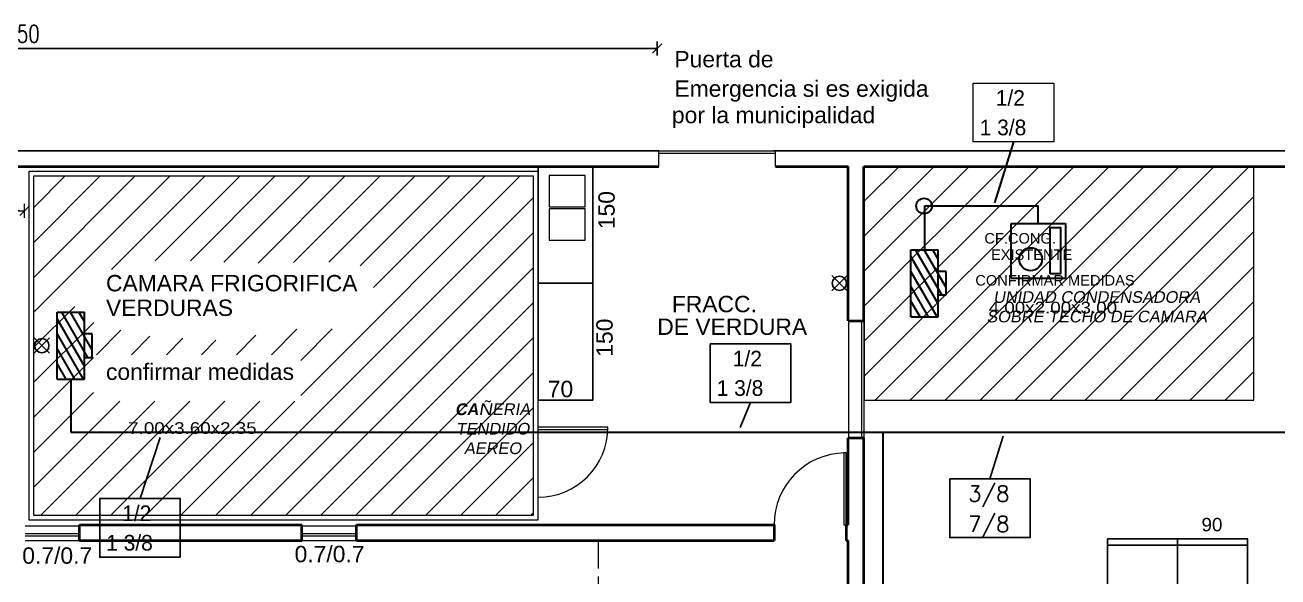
# Model space of a CAD drawing. Header units: millimetres. Extents: x 4865 to 4972, y 469 to 555.
# Drawn here: x 4915.65 to 4931.73, y 529.36 to 536.44 of the extents above; entities that cross this region are included whole.
import ezdxf

# ---------------------------------------------------------------- set-up
doc = ezdxf.new("R2010")
doc.units = ezdxf.units.MM
doc.linetypes.add('ACAD_ISO02W100', pattern=[15, 12, -3])
doc.linetypes.add('CENTRO', pattern=[50.8, 31.75, -6.35, 6.35, -6.35])
doc.layers.get('0').update_dxf_attribs({"color": 9})
doc.layers.get('Defpoints').update_dxf_attribs({"color": 9})
for name, color, linetype in [('7-equipamiento', 9, 'Continuous'), ('IFA-Desagues', 212, 'Continuous'), ('IFA-MEDIA 02', 40, 'Continuous'), ('IFA-TEXTOS', 70, 'Continuous'), ('referencias 001', 9, 'Continuous')]:
    doc.layers.add(name, color=color, linetype=linetype)
for name, color, linetype, lineweight in [('aberturas', 9, 'Continuous', 20), ('camara', 9, 'Continuous', 20), ('cotas', 9, 'Continuous', 9), ('eje', 9, 'CENTRO', 13), ('IFA-BAJA 01', 130, 'Continuous', 30), ('IFA-BAJA 02', 123, 'Continuous', 0), ('IFA-MEDIA 01', 30, 'Continuous', 30), ('mesada', 9, 'Continuous', 15), ('Muro', 9, 'Continuous', 40), ('None', 9, 'Continuous', 5), ('proyeccion de vigas', 9, 'ACAD_ISO02W100', 15)]:
    doc.layers.add(name, color=color, linetype=linetype, lineweight=lineweight)
doc.styles.add('ARIAL', font='arial.ttf', dxfattribs={"width": 1.15, "oblique": 10})
doc.styles.add('ROMANS75', font='ROMANS.SHX', dxfattribs={"width": 0.75})
doc.styles.get("Standard").update_dxf_attribs({"font": 'arial.ttf', "height": 0.2})
doc.dimstyles.new('COTAS100', dxfattribs={"dimscale": 0.15, "dimtxt": 1.5, "dimasz": 0.4, "dimexe": 1, "dimexo": 0, "dimgap": 0.5, "dimtad": 1, "dimzin": 0, "dimdsep": 46, "dimtxsty": 'ROMANS75', "dimblk1": 'TICK', "dimblk2": 'TICK', "dimsah": 1, "dimcen": 1, "dimse1": 1, "dimse2": 1, "dimclrd": 256, "dimclre": 256, "dimclrt": 256, "dimaunit": 1, "dimadec": 0, "dimazin": 0, "dimtfac": 1, "dimtix": 1, "dimtmove": 2, "dimatfit": 3, "dimldrblk": 'TICK', "dimfxl": 1, "dimtolj": 1, "dimtzin": 0, "dimarcsym": 0})

# ---------------------------------------------------------------- blocks, each defined once
blk = doc.blocks.new('TICK')
at = {"color": 4}
blk.add_line((-1, -1), (1, 1), dxfattribs=at)
for p, q in [((-1, 0), (0, 0)), ((0, -1.5), (0, 1.5))]:
    blk.add_line(p, q)
blk = doc.blocks.new('*D94')
at = {"lineweight": -2, "transparency": 16777216}
blk.add_line((4907.324, 536.137), (4923.704, 536.137), dxfattribs=at)
at = {"layer": 'Defpoints', "color": 0, "transparency": 16777216}
for p in [(4923.764, 536.137), (4907.264, 534.824), (4923.764, 534.824)]:
    blk.add_point(p, dxfattribs=at)
at = {"lineweight": -2, "transparency": 16777216, "xscale": 0.06, "yscale": 0.06, "zscale": 0.06, "rotation": 180}
blk.add_blockref('TICK', (4907.264, 536.137), dxfattribs=at)
at = {"lineweight": -2, "transparency": 16777216, "xscale": 0.06, "yscale": 0.06, "zscale": 0.06}
blk.add_blockref('TICK', (4923.764, 536.137), dxfattribs=at)
at = {"transparency": 16777216, "insert": (4915.514, 536.325), "char_height": 0.225, "attachment_point": 5, "style": 'ROMANS75'}
blk.add_mtext('\\A1;16.50', dxfattribs=at)
blk = doc.blocks.new('*D14')
at = {"layer": 'cotas', "lineweight": -2, "transparency": 16777216}
blk.add_line((4910.724, 534.055), (4915.584, 534.055), dxfattribs=at)
at = {"layer": 'Defpoints', "color": 0, "transparency": 16777216}
for p in [(4910.664, 534.449), (4915.644, 534.449), (4915.644, 534.055)]:
    blk.add_point(p, dxfattribs=at)
at = {"layer": 'cotas', "lineweight": -2, "transparency": 16777216, "xscale": 0.06, "yscale": 0.06, "zscale": 0.06, "rotation": 180}
blk.add_blockref('TICK', (4910.664, 534.055), dxfattribs=at)
at = {"layer": 'cotas', "lineweight": -2, "transparency": 16777216, "xscale": 0.06, "yscale": 0.06, "zscale": 0.06}
blk.add_blockref('TICK', (4915.644, 534.055), dxfattribs=at)
at = {"layer": 'cotas', "transparency": 16777216, "insert": (4913.154, 534.242), "char_height": 0.225, "attachment_point": 5, "style": 'ROMANS75'}
blk.add_mtext('\\A1;4.98', dxfattribs=at)
blk = doc.blocks.new('smbase')
at = {"layer": 'cotas'}
h = blk.add_hatch(dxfattribs=at)
h.set_pattern_fill('ANSI31', color=9, scale=0.1)
h.set_pattern_definition([(45, (271.1234, -123.75734), (-0.224506403, 0.224506403), [])])
h.paths.add_polyline_path([(4922.172, 534.504), (4915.764, 534.504), (4915.764, 530.144), (4922.172, 530.144)])
h.paths.add_polyline_path([(4917.423, 533.367, -0.520567), (4917.538, 533.367, -0.520567), (4917.667, 533.374, -0.520567), (4917.833, 533.374, -0.520567), (4917.94, 533.374, -0.520567), (4918.041, 533.374, -0.520567), (4918.22, 533.374, -0.520567), (4918.371, 533.374, -0.520567), (4918.507, 533.374, -0.520567), (4918.644, 533.381, -0.520567), (4918.795, 533.381, -0.520567), (4919.003, 533.381, -0.520567), (4919.103, 533.381, -0.520567), (4919.225, 533.374, -0.520567), (4919.355, 533.374, -0.520567), (4919.52, 533.374, -0.520567), (4919.642, 533.36, -0.520567), (4919.728, 533.36, -0.520567), (4919.807, 533.353, -0.520567), (4919.907, 533.346, -0.520567), (4919.979, 533.31, -0.520567), (4920.037, 533.231, -0.520567), (4920.094, 533.152, -0.520567), (4920.123, 533.073, -0.520567), (4920.137, 532.987, -0.520567), (4920.137, 532.894, -0.520567), (4920.116, 532.801, -0.520567), (4920.087, 532.729, -0.520567), (4920.008, 532.686, -0.520567), (4919.929, 532.636, -0.520567), (4919.893, 532.614, -0.520567), (4919.807, 532.6, -0.520567), (4919.728, 532.579, -0.520567), (4919.649, 532.557, -0.520567), (4919.57, 532.557, -0.520567), (4919.491, 532.55, -0.520567), (4919.412, 532.55, -0.520567), (4919.333, 532.55, -0.520567), (4919.254, 532.557, -0.520567), (4919.175, 532.557, -0.520567), (4919.082, 532.564, -0.520567), (4918.953, 532.564, -0.520567), (4918.744, 532.543, -0.520567), (4918.486, 532.507, -0.520567), (4918.263, 532.478, -0.520567), (4917.94, 532.478, -0.520567), (4917.617, 532.471, -0.520567), (4917.366, 532.471, -0.520567), (4917.222, 532.471, -0.520567), (4917.086, 532.478, -0.520567), (4916.971, 532.507, -0.520567), (4916.863, 532.557, -0.520567), (4916.67, 532.607, -0.193046), (4916.608, 532.582), (4916.608, 532.208), (4919.189, 532.208), (4919.189, 531.612), (4916.532, 531.612), (4916.532, 532.208), (4916.608, 532.208), (4916.608, 532.582, -0.297613), (4916.526, 532.636, -0.520567), (4916.44, 532.643, -0.520567), (4916.354, 532.657, -0.520567), (4916.303, 532.715, -0.520567), (4916.325, 532.786, -0.520567), (4916.303, 532.88, -0.520567), (4916.303, 533.088, -0.520567), (4916.368, 533.138, -0.520567), (4916.454, 533.188, -0.520567), (4916.526, 533.217, -0.520567), (4916.605, 533.238, -0.520567), (4916.684, 533.267, -0.520567), (4916.77, 533.295, -0.520567), (4916.849, 533.317, -0.520567), (4916.928, 533.331, -0.520567), (4917, 533.36, -0.520567), (4917.086, 533.367, -0.520567), (4917.251, 533.367, -0.520567)], flags=16)
h.paths.add_polyline_path([(4916.636, 531.827), (4919.158, 531.827), (4919.158, 532.152), (4916.636, 532.152)], flags=8)
h.paths.add_polyline_path([(4916.636, 532.647), (4918.375, 532.647), (4918.375, 532.973), (4916.636, 532.973)], flags=8)
h.paths.add_polyline_path([(4916.636, 532.963), (4919.972, 532.963), (4919.972, 533.289), (4916.636, 533.289)], flags=8)
h = blk.add_hatch(dxfattribs=at)
h.set_pattern_fill('ANSI31', color=9, scale=0.1)
h.paths.add_polyline_path([(4926.419, 531.624), (4931.419, 531.624), (4931.419, 534.624), (4926.419, 534.624)])
at = {"color": 9}
for p, q in [((4907.264, 534.824), (4923.783, 534.824)), ((4925.252, 534.824), (4939.613, 534.824)), ((4907.464, 534.624), (4923.763, 534.624))]:
    blk.add_line(p, q, dxfattribs=at)
for points in [[(4922.237, 533.124), (4922.937, 533.124), (4922.937, 534.624), (4922.237, 534.624)], [(4922.237, 531.624), (4922.937, 531.624), (4922.937, 533.124), (4922.237, 533.124)], [(4929.539, 527.064), (4930.439, 527.064), (4930.439, 529.764), (4929.539, 529.764)], [(4930.439, 527.064), (4931.339, 527.064), (4931.339, 529.764), (4930.439, 529.764)]]:
    blk.add_lwpolyline(points, close=True, dxfattribs=at)
at = {"layer": '7-equipamiento', "color": 9}
for points in [[(4929.539, 529.764), (4929.539, 529.844), (4930.439, 529.844), (4930.439, 529.764), (4929.539, 529.764)], [(4931.339, 529.764), (4931.339, 529.844), (4930.439, 529.844), (4930.439, 529.764), (4931.339, 529.764)]]:
    blk.add_lwpolyline(points, dxfattribs=at)
at = {"layer": 'aberturas', "color": 9}
for p, q in [((4923.783, 534.824), (4925.282, 534.824)), ((4923.783, 534.794), (4925.282, 534.794)), ((4926.219, 532.641), (4926.219, 531.141)), ((4926.383, 532.641), (4926.383, 531.141)), ((4926.413, 532.641), (4926.413, 531.141)), ((4915.653, 530.014), (4916.353, 530.014)), ((4919.204, 530.014), (4919.904, 530.014)), ((4915.653, 529.914), (4916.353, 529.914)), ((4915.653, 529.884), (4916.353, 529.884)), ((4915.653, 529.824), (4916.353, 529.824)), ((4919.204, 529.914), (4919.904, 529.914)), ((4919.204, 529.884), (4919.904, 529.884)), ((4919.204, 529.824), (4919.904, 529.824))]:
    blk.add_line(p, q, dxfattribs=at)
blk.add_lwpolyline([(4926.156, 530.024), (4926.186, 530.024), (4926.186, 530.948), (4926.156, 530.948)], close=True, dxfattribs=at)
blk.add_arc((4926.184, 530.026), 0.922, 90.8103, 180.1178, dxfattribs=at)
at = {"layer": 'camara', "color": 9}
for points in [[(4915.704, 534.564), (4922.232, 534.564), (4922.232, 530.084), (4915.704, 530.084)], [(4915.764, 534.504), (4922.172, 534.504), (4922.172, 530.144), (4915.764, 530.144)], [(4926.419, 531.624), (4931.419, 531.624), (4931.419, 534.624), (4926.419, 534.624)], [(4923.132, 531.249), (4923.132, 531.279), (4922.232, 531.279), (4922.232, 531.249)]]:
    blk.add_lwpolyline(points, close=True, dxfattribs=at)
blk.add_lwpolyline([(4919.204, 530.024), (4916.353, 530.024)], dxfattribs=at)
blk.add_arc((4922.232, 531.279), 0.9, 270, 0, dxfattribs=at)
at = {"layer": 'cotas', "color": 9}
for p, q in [((4923.783, 534.624), (4923.783, 534.824)), ((4925.282, 534.624), (4925.282, 534.824))]:
    blk.add_line(p, q, dxfattribs=at)
at = {"layer": 'eje', "color": 9, "ltscale": 0.08}
for p, q in [((4903.857, 534.824), (4923.783, 534.824)), ((4925.252, 534.824), (4942.637, 534.824))]:
    blk.add_line(p, q, dxfattribs=at)
at = {"layer": 'mesada', "color": 9}
for points in [[(4922.379, 534.507), (4922.379, 534.106), (4922.841, 534.106), (4922.841, 534.507)], [(4922.379, 534.08), (4922.379, 533.679), (4922.841, 533.679), (4922.841, 534.08)]]:
    blk.add_lwpolyline(points, close=True, dxfattribs=at)
at = {"layer": 'Muro', "color": 9}
for p, q in [((4907.264, 534.624), (4923.783, 534.624)), ((4925.282, 534.624), (4926.213, 534.624)), ((4926.213, 532.641), (4926.213, 534.624)), ((4926.413, 534.624), (4928.413, 534.624)), ((4926.413, 532.641), (4926.413, 534.624)), ((4928.413, 534.624), (4939.413, 534.624)), ((4926.213, 532.641), (4926.413, 532.641)), ((4926.213, 530.024), (4926.213, 531.141)), ((4926.213, 531.141), (4926.413, 531.141)), ((4926.413, 510.323), (4926.413, 531.141)), ((4916.353, 530.024), (4919.204, 530.024)), ((4916.353, 529.824), (4916.353, 530.024)), ((4919.204, 529.824), (4919.204, 530.024)), ((4919.904, 530.024), (4925.262, 530.024)), ((4919.904, 529.824), (4919.904, 530.024)), ((4925.262, 530.024), (4925.262, 529.824)), ((4926.186, 530.024), (4926.213, 530.024)), ((4926.186, 530.024), (4926.186, 529.824)), ((4916.353, 529.824), (4919.204, 529.824)), ((4919.904, 529.824), (4925.262, 529.824)), ((4926.186, 529.824), (4926.213, 529.824)), ((4926.213, 510.323), (4926.213, 529.824))]:
    blk.add_line(p, q, dxfattribs=at)
at = {"layer": 'proyeccion de vigas', "color": 9, "ltscale": 0.03}
blk.add_line((4923.004, 529.824), (4923.004, 528.324), dxfattribs=at)
at = {"layer": 'cotas', "color": 9}
for s, height, p in [('Puerta de ', 0.21, (4923.984, 535.895)), ('Emergencia si es exigida ', 0.21, (4923.984, 535.517)), ('                                    por la municipalidad', 0.21, (4921.018, 535.178)), ('CF.CONG.', 0.1344, (4927.961, 533.634)), ('EXISTENTE', 0.1344, (4928.046, 533.424)), ('CAMARA FRIGORIFICA', 0.21, (4916.691, 533.021)), ('CONFIRMAR MEDIDAS', 0.1344, (4927.845, 533.095)), ('VERDURAS', 0.21, (4916.691, 532.705)), ('FRACC.', 0.21, (4923.951, 532.753)), ('DE VERDURA', 0.21, (4923.764, 532.462)), ('confirmar medidas', 0.21, (4916.691, 531.884)), ('70', 0.21, (4922.359, 531.663)), ('90', 0.1724, (4930.747, 529.942)), ('0.7/0.7', 0.21, (4915.617, 529.526)), ('0.7/0.7', 0.21, (4919.111, 529.545))]:
    blk.add_text(s, height=height, dxfattribs=at).set_placement(p)
for p in [(4923.218, 533.818), (4923.192, 532.182)]:
    blk.add_text('150', height=0.21, rotation=90, dxfattribs=at).set_placement(p)
at = {"layer": 'None', "color": 9, "char_height": 0.15, "attachment_point": 1, "line_spacing_factor": 0.843168, "style": 'ARIAL'}
for s, insert in [('{\\Q0;4.00x2.00x3.00}', (4928.016, 532.887)), ('{\\Q0;7.00x3.60x2.35}', (4916.976, 531.342))]:
    blk.add_mtext(s, dxfattribs=dict(at, insert=insert))
at = {"color": 9}
dim = blk.add_linear_dim(base=(4923.764, 536.137), p1=(4907.264, 534.824), p2=(4923.764, 534.824), dimstyle='COTAS100', dxfattribs=at)
dim.commit()
dim.dimension.update_dxf_attribs({"geometry": '*D94', "text_midpoint": (4915.514, 536.325)})
at = {"layer": 'cotas', "color": 9}
dim = blk.add_linear_dim(base=(4915.644, 534.055), p1=(4910.664, 534.449), p2=(4915.644, 534.449), dimstyle='COTAS100', dxfattribs=at)
dim.commit()
dim.dimension.update_dxf_attribs({"geometry": '*D14', "text_midpoint": (4913.154, 534.242)})

msp = doc.modelspace()

# ---------------------------------------------------------------- hatches: boundary and pattern name
at = {"layer": 'IFA-BAJA 01'}
h = msp.add_hatch(dxfattribs=at)
h.set_pattern_fill('LINE', color=256, scale=0.03, angle=1020, style=0)
h.set_pattern_definition([(300, (3266.21753, 338.62844), (0.0824889196, 0.047625), [])])
h.paths.add_polyline_path([(4927.369, 532.974), (4927.469, 532.974), (4927.469, 533.274), (4927.369, 533.274)])
h.paths.add_polyline_path([(4927.019, 532.694), (4927.369, 532.694), (4927.369, 533.554), (4927.019, 533.554)])
at = {"layer": 'IFA-MEDIA 01'}
h = msp.add_hatch(dxfattribs=at)
h.set_pattern_fill('LINE', color=256, scale=0.03, angle=1020, style=0)
h.set_pattern_definition([(300, (3255.26294, 337.82844), (0.0824889196, 0.047625), [])])
h.paths.add_polyline_path([(4916.414, 532.174), (4916.514, 532.174), (4916.514, 532.474), (4916.414, 532.474)])
h.paths.add_polyline_path([(4916.064, 531.894), (4916.414, 531.894), (4916.414, 532.754), (4916.064, 532.754)])

# ---------------------------------------------------------------- linework, layer by layer
at = {"layer": 'IFA-BAJA 01', "ltscale": 0.5}
msp.add_line((4928.336, 534.938), (4928.089, 534.156), dxfattribs=at)
at = {"layer": 'IFA-BAJA 01'}
for p, q in [((4927.194, 534.117), (4927.194, 533.554)), ((4927.194, 534.117), (4928.653, 534.117)), ((4928.653, 533.892), (4928.653, 534.117)), ((4928.303, 533.192), (4928.303, 533.892)), ((4928.303, 533.892), (4929.003, 533.892)), ((4929.003, 533.892), (4929.003, 533.192)), ((4927.019, 532.694), (4927.019, 533.554)), ((4927.019, 533.554), (4927.369, 533.554)), ((4927.369, 532.694), (4927.369, 533.554)), ((4927.469, 533.274), (4927.369, 533.274)), ((4927.469, 532.974), (4927.469, 533.274)), ((4928.303, 533.192), (4929.003, 533.192)), ((4927.369, 532.974), (4927.469, 532.974)), ((4927.019, 532.694), (4927.369, 532.694))]:
    msp.add_line(p, q, dxfattribs=at)
msp.add_lwpolyline([(4928.806, 533.245), (4928.806, 533.838), (4928.939, 533.838), (4928.939, 533.245)], close=True, dxfattribs=at)
for centre, radius in [((4927.187, 534.116), 0.1), ((4928.555, 533.433), 0.147)]:
    msp.add_circle(centre, radius, dxfattribs=at)
at = {"layer": 'IFA-BAJA 02'}
msp.add_lwpolyline([(4928.852, 534.938), (4927.819, 534.938), (4927.819, 535.69), (4928.852, 535.69)], close=True, dxfattribs=at)
at = {"layer": 'IFA-Desagues'}
for p, q in [((4926.101, 533.124), (4926.003, 533.223)), ((4926.101, 533.124), (4926.2, 533.223)), ((4926.003, 533.026), (4926.101, 533.124)), ((4926.2, 533.026), (4926.101, 533.124)), ((4915.868, 532.324), (4915.769, 532.423)), ((4915.868, 532.324), (4915.967, 532.423)), ((4915.769, 532.226), (4915.868, 532.324)), ((4915.967, 532.226), (4915.868, 532.324))]:
    msp.add_line(p, q, dxfattribs=at)
for centre in [(4926.101, 533.124), (4915.868, 532.324)]:
    msp.add_circle(centre, 0.0916, dxfattribs=at)
at = {"layer": 'IFA-MEDIA 01'}
for p, q in [((4916.064, 531.894), (4916.064, 532.754)), ((4916.064, 532.754), (4916.414, 532.754)), ((4916.414, 531.894), (4916.414, 532.754)), ((4916.514, 532.474), (4916.414, 532.474)), ((4916.514, 532.174), (4916.514, 532.474)), ((4916.414, 532.174), (4916.514, 532.174)), ((4916.064, 531.894), (4916.414, 531.894))]:
    msp.add_line(p, q, dxfattribs=at)
at = {"layer": 'IFA-MEDIA 01', "ltscale": 0.5}
for p, q in [((4916.239, 531.894), (4916.239, 531.212)), ((4916.239, 531.212), (4938.938, 531.212)), ((4926.66, 531.212), (4926.66, 519.136))]:
    msp.add_line(p, q, dxfattribs=at)
at = {"layer": 'IFA-MEDIA 02', "ltscale": 0.5}
for p, q in [((4924.962, 531.594, -0.003), (4924.826, 531.273)), ((4917.128, 530.362, -0.003), (4917.385, 531.145)), ((4928.032, 530.614), (4928.2, 531.162))]:
    msp.add_line(p, q, dxfattribs=at)
at = {"layer": 'IFA-MEDIA 02', "elevation": -0.003}
for points in [[(4925.478, 531.594), (4924.445, 531.594), (4924.445, 532.346), (4925.478, 532.346)], [(4917.644, 529.61), (4916.612, 529.61), (4916.612, 530.362), (4917.644, 530.362)]]:
    msp.add_lwpolyline(points, close=True, dxfattribs=at)
at = {"layer": 'IFA-MEDIA 02'}
msp.add_lwpolyline([(4928.549, 529.862), (4927.516, 529.862), (4927.516, 530.614), (4928.549, 530.614)], close=True, dxfattribs=at)

# ---------------------------------------------------------------- block references
at = {"layer": 'referencias 001', "color": 9}
msp.add_blockref('smbase', (0, 0), dxfattribs=at)

# ---------------------------------------------------------------- texts
at = {"layer": 'IFA-BAJA 02', "char_height": 0.20101, "width": 1.0497, "attachment_point": 1}
for s, insert in [('{\\Ftxt|c0;1/2}', (4928.107, 535.602)), ('{\\Ftxt|c0;1 3/8}', (4927.901, 535.224))]:
    msp.add_mtext(s, dxfattribs=dict(at, insert=insert))
at = {"layer": 'IFA-MEDIA 02', "char_height": 0.20101, "width": 1.0497, "attachment_point": 1}
for s, insert in [('{\\Ftxt|c0;1/2}', (4924.733, 532.258, -0.003)), ('{\\Ftxt|c0;1 3/8}', (4924.527, 531.881, -0.003)), ('{\\Ftxt.shx|c0;3/8}', (4927.751, 530.526)), ('{\\Ftxt|c0;1/2}', (4916.899, 530.274, -0.003)), ('{\\Ftxt.shx|c0;7/8}', (4927.751, 530.136)), ('{\\Ftxt|c0;1 3/8}', (4916.694, 529.896, -0.003))]:
    msp.add_mtext(s, dxfattribs=dict(at, insert=insert))
at = {"layer": 'IFA-TEXTOS', "color": 70, "insert": (4929.402, 533.023, -0.003), "char_height": 0.15, "width": 3.15145, "attachment_point": 2, "rotation": 360, "style": 'ARIAL'}
msp.add_mtext('{\\fArial|b0|i0|c0|p34;UNIDAD CONDENSADORA SOBRE TECHO DE CAMARA}', dxfattribs=at)
at = {"layer": 'IFA-TEXTOS', "color": 70, "insert": (4921.651, 531.583), "char_height": 0.15, "width": 1.47568, "attachment_point": 2, "style": 'ARIAL'}
msp.add_mtext('{\\fArial|b1|i0|c238|p34;CA}Ñ{\\fArial|b0|i0|c238|p34;ERIA TENDIDO AEREO}', dxfattribs=at)

doc.saveas('drawing.dxf')
